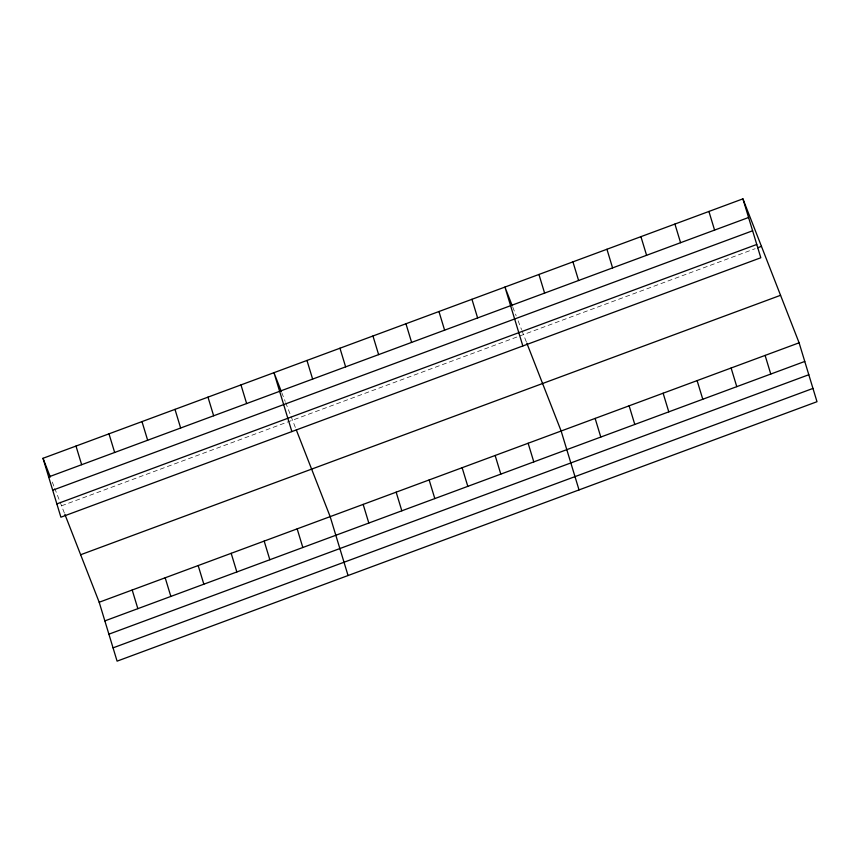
<?xml version="1.0" encoding="UTF-8"?>
<svg xmlns="http://www.w3.org/2000/svg" width="860" height="860" viewBox="0 0 860 860"><rect width="100%" height="100%" fill="white"/><g stroke="black" fill="none" stroke-linecap="round" stroke-linejoin="round"><path stroke-width="0.64" stroke-dasharray="4.3 3.22" d="M61.544 505.798L755.166 248.69M512.754 307.063L516.161 315.813M518.118 320.823L521.536 329.573M522.02 330.82L526.352 341.914M281.779 392.687L285.197 401.437M285.681 402.684L290.562 415.187M291.056 416.433L295.378 427.527M52.266 482.051L54.223 487.05M54.707 488.297L59.587 500.799M60.082 502.046L64.887 514.366"/><path stroke-width="1.29" d="M742.911 198.853L760.81 257.753L60.899 517.193L43 458.294L742.911 198.853L799.101 342.807L817 401.706L117.089 661.146L99.19 602.247L64.887 514.366M48.665 476.935L748.576 217.494M52.697 490.221L752.607 230.781M56.857 503.906L756.768 244.466M757.682 247.766L761.455 246.358M80.646 554.743L780.558 295.302M99.19 602.247L799.101 342.807M104.856 620.888L804.766 361.447M108.897 634.175L808.808 374.734M113.047 647.859L812.969 388.419M512.259 305.816L504.938 287.068L522.837 345.957M526.825 343.14L561.139 431.021L579.027 489.91M281.295 391.429L273.974 372.681L291.863 431.58M296.334 429.978L330.165 516.634L348.053 575.534M43 458.294L50.321 477.042M765.11 355.416L770.775 374.057M708.919 211.452L714.585 230.093M731.118 368.015L736.773 386.656M674.917 224.062L680.582 242.703M697.116 380.614L702.781 399.255M640.926 236.661L646.591 255.302M663.125 393.213L668.79 411.854M606.934 249.26L612.589 267.901M629.122 405.812L634.788 424.453M572.932 261.859L578.597 280.5M595.131 418.422L600.796 437.063M538.94 274.469L544.606 293.11M528.137 443.255L533.802 461.885M471.946 299.291L477.612 317.931M495.145 455.477L500.81 474.118M438.955 311.524L444.609 330.165M462.142 467.711L467.808 486.351M405.952 323.758L411.617 342.398M429.151 479.944L434.816 498.585M372.96 335.991L378.626 354.632M396.159 492.167L401.824 510.808M339.958 348.214L345.623 366.854M363.156 504.401L368.822 523.041M306.966 360.447L312.631 379.088M297.173 528.868L302.827 547.508M240.972 384.914L246.637 403.555M264.171 541.09L269.836 559.731M207.98 397.137L213.645 415.778M231.179 553.324L236.844 571.964M174.988 409.371L180.643 428.011M198.176 565.558L203.841 584.198M141.986 421.604L147.651 440.245M165.184 577.791L170.85 596.432M108.994 433.838L114.659 452.467M132.193 590.014L137.847 608.654M75.992 446.06L81.657 464.701"/></g></svg>
